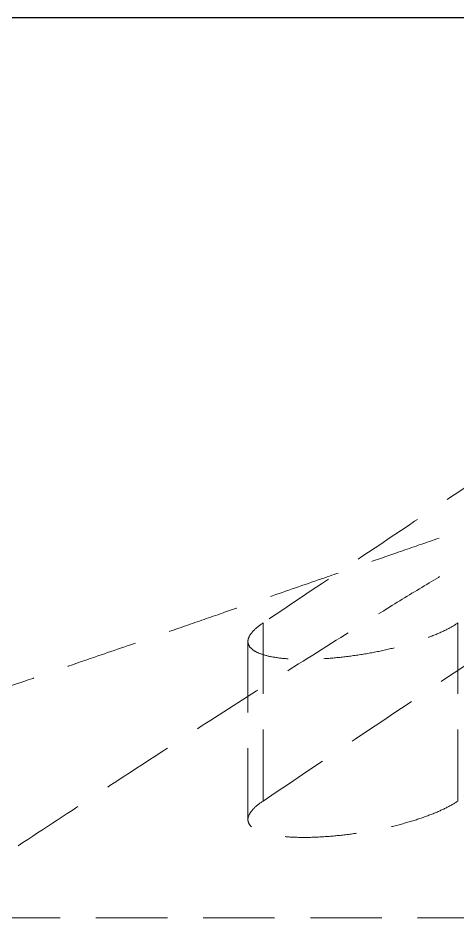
# Model space of a CAD drawing. Header units: millimetres. Extents: x 15 to 415, y 5 to 292.
# Drawn here: x 87.08 to 94.9, y 83.03 to 99.03 of the extents above; entities that cross this region are included whole.
import ezdxf

# ---------------------------------------------------------------- set-up
doc = ezdxf.new("R2010")
doc.units = ezdxf.units.MM
doc.linetypes.add('HIDDEN', pattern=[1.905, 1.27, -0.635])

msp = doc.modelspace()

# ---------------------------------------------------------------- linework, layer by layer
at = {"color": 7, "linetype": 'Continuous', "lineweight": 25}
msp.add_line((158.169, 99.028), (53.169, 99.028), dxfattribs=at)
at = {"color": 7, "linetype": 'HIDDEN', "lineweight": 18}
for p, q in [((91.437, 85.106), (91.437, 88.272)), ((94.901, 85.106), (94.901, 88.272)), ((91.169, 87.948), (91.169, 84.781)), ((69.419, 83.028), (141.919, 83.028))]:
    msp.add_line(p, q, dxfattribs=at)
for points, knots in [([(98.937, 93.284), (98.624, 93.077), (98.312, 92.871), (97.686, 92.455), (97.374, 92.247), (96.436, 91.622), (95.811, 91.204), (94.561, 90.367), (93.936, 89.949), (92.687, 89.111), (92.062, 88.692), (91.437, 88.272)], [0, 0, 0, 0, 0.125, 0.125, 0.25, 0.25, 0.5, 0.5, 0.75, 0.75, 1, 1, 1, 1]), ([(98.17, 91.028), (98.097, 91.003), (97.777, 90.891), (97.283, 90.72), (96.632, 90.495), (95.951, 90.26), (95.199, 90), (94.466, 89.746), (93.815, 89.52), (93.181, 89.301), (92.45, 89.048), (91.632, 88.764), (90.822, 88.484), (90.076, 88.226), (89.306, 87.96), (88.334, 87.626), (87.314, 87.277), (86.358, 86.95), (85.527, 86.668), (84.576, 86.346), (83.602, 86.018), (82.72, 85.722), (82.023, 85.49), (81.309, 85.253), (80.451, 84.97), (79.514, 84.663), (78.574, 84.356), (77.741, 84.087), (76.993, 83.846), (76.178, 83.585), (75.323, 83.313), (74.692, 83.114), (74.415, 83.026)], [0, 0, 0, 0, 0.009243, 0.040507, 0.06259, 0.091715, 0.126798, 0.15773, 0.184522, 0.20934, 0.237955, 0.277059, 0.312988, 0.340522, 0.371553, 0.410435, 0.463541, 0.50059, 0.531322, 0.568555, 0.620693, 0.654347, 0.679851, 0.708598, 0.7444, 0.787926, 0.826599, 0.862814, 0.89262, 0.920678, 0.965246, 1, 1, 1, 1]), ([(87.084, 84.31), (87.549, 84.616), (88.434, 85.197), (89.764, 86.063), (91.071, 86.907), (92.402, 87.756), (93.523, 88.457), (94.413, 89), (95.093, 89.406), (95.753, 89.789), (96.361, 90.127), (96.884, 90.405), (97.335, 90.632), (97.627, 90.768), (97.769, 90.833)], [0, 0, 0, 0, 0.1314657, 0.2501475, 0.3752225, 0.5002758, 0.6252893, 0.6903849, 0.7502484, 0.8155856, 0.87514, 0.9194225, 0.9610066, 1, 1, 1, 1]), ([(91.437, 85.106), (92.687, 85.945), (93.936, 86.784), (96.436, 88.457), (97.686, 89.292), (98.937, 90.119)], [0, 0, 0, 0, 0.5, 0.5, 1, 1, 1, 1]), ([(102.401, 90.119), (101.15, 89.292), (99.9, 88.457), (97.4, 86.784), (96.151, 85.945), (94.901, 85.106)], [0, 0, 0, 0, 0.5, 0.5, 1, 1, 1, 1]), ([(91.437, 88.272), (91.373, 88.229), (91.32, 88.186), (91.237, 88.104), (91.207, 88.063), (91.171, 87.985), (91.165, 87.948), (91.179, 87.879), (91.198, 87.845), (91.263, 87.786), (91.307, 87.759), (91.42, 87.712), (91.49, 87.691), (91.65, 87.659), (91.74, 87.646), (91.941, 87.629), (92.051, 87.625), (92.282, 87.625), (92.406, 87.629), (92.661, 87.646), (92.791, 87.658), (93.055, 87.691), (93.19, 87.711), (93.453, 87.758), (93.583, 87.785), (93.837, 87.845), (93.958, 87.878), (94.189, 87.947), (94.299, 87.985), (94.502, 88.063), (94.594, 88.103), (94.762, 88.186), (94.837, 88.229), (94.901, 88.272)], [0, 0, 0, 0, 0.0625, 0.0625, 0.125, 0.125, 0.1875, 0.1875, 0.25, 0.25, 0.3125, 0.3125, 0.375, 0.375, 0.4375, 0.4375, 0.5, 0.5, 0.5625, 0.5625, 0.625, 0.625, 0.6875, 0.6875, 0.75, 0.75, 0.8125, 0.8125, 0.875, 0.875, 0.9375, 0.9375, 1, 1, 1, 1]), ([(94.901, 85.106), (94.837, 85.063), (94.763, 85.021), (94.597, 84.938), (94.503, 84.898), (94.3, 84.82), (94.192, 84.783), (93.962, 84.713), (93.839, 84.68), (93.587, 84.62), (93.458, 84.593), (93.195, 84.546), (93.06, 84.526), (92.797, 84.493), (92.667, 84.481), (92.411, 84.464), (92.288, 84.459), (92.056, 84.459), (91.946, 84.463), (91.744, 84.48), (91.654, 84.492), (91.493, 84.525), (91.423, 84.545), (91.309, 84.592), (91.264, 84.619), (91.199, 84.679), (91.179, 84.712), (91.165, 84.782), (91.171, 84.819), (91.207, 84.897), (91.236, 84.937), (91.319, 85.02), (91.373, 85.063), (91.437, 85.106)], [0, 0, 0, 0, 0.0625, 0.0625, 0.125, 0.125, 0.1875, 0.1875, 0.25, 0.25, 0.3125, 0.3125, 0.375, 0.375, 0.4375, 0.4375, 0.5, 0.5, 0.5625, 0.5625, 0.625, 0.625, 0.6875, 0.6875, 0.75, 0.75, 0.8125, 0.8125, 0.875, 0.875, 0.9375, 0.9375, 1, 1, 1, 1])]:
    msp.add_open_spline(points, degree=3, knots=knots, dxfattribs=at)

doc.saveas('drawing.dxf')
